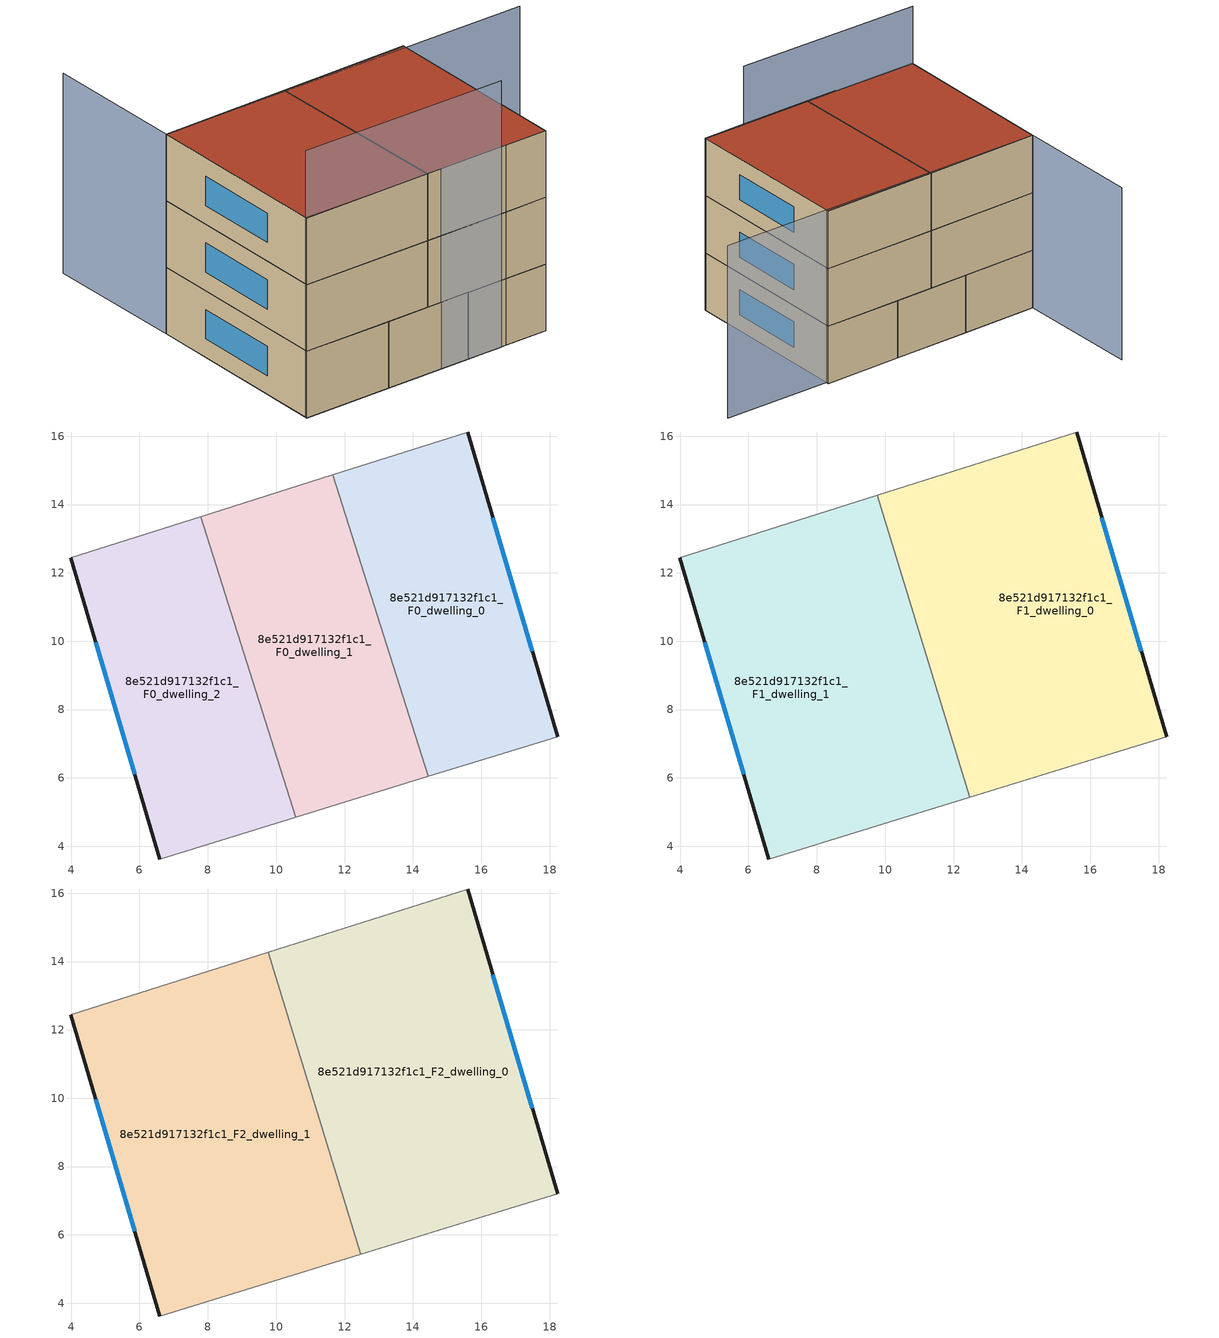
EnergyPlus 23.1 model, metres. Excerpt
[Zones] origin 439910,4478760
8e521d917132f1c1_F0_dwelling_0
 floor ground (EU_floor_Construction): 18.23,7.2 15.6,16.12 11.66,14.87 14.46,6.04 16.28,6.6 z0
 wall outside (EU_wall_Construction): 15.6,16.12 18.23,7.2 z0:3
 wall to 8e521d917132f1c1_F0_dwelling_1 (EU_wall_Construction): 14.46,6.04 11.66,14.87 z0:3
 wall adiabatic (EU_wall_Construction): 11.66,14.87 15.6,16.12 / 18.23,7.2 16.28,6.6 14.46,6.04 z0:3
 window (EU_Window_Construction): 16.34,13.62 17.49,9.7 z0.84:2.16
8e521d917132f1c1_F0_dwelling_1
 floor ground (EU_floor_Construction): 14.46,6.04 11.66,14.87 7.79,13.65 10.58,4.85 z0
 wall adiabatic (EU_wall_Construction): 14.46,6.04 10.58,4.85 / 7.79,13.65 11.66,14.87 z0:3
 wall to 8e521d917132f1c1_F0_dwelling_2 (EU_wall_Construction): 10.58,4.85 7.79,13.65 z0:3
8e521d917132f1c1_F0_dwelling_2
 floor ground (EU_floor_Construction): 10.58,4.85 7.79,13.65 4,12.44 6.6,3.63 z0
 wall outside (EU_wall_Construction): 6.6,3.63 4,12.44 z0:3
 wall adiabatic (EU_wall_Construction): 10.58,4.85 6.6,3.63 / 4,12.44 7.79,13.65 z0:3
 window (EU_Window_Construction): 5.87,6.1 4.73,9.97 z0.84:2.16
8e521d917132f1c1_F1_dwelling_0
 floor to 8e521d917132f1c1_F0_dwelling_0 (EU_floor_Construction): 18.23,7.2 15.6,16.12 11.66,14.87 14.46,6.04 16.28,6.6 z3
 floor to 8e521d917132f1c1_F0_dwelling_1 (EU_floor_Construction): 14.46,6.04 11.66,14.87 9.77,14.27 12.48,5.44 z3
 wall outside (EU_wall_Construction): 15.6,16.12 18.23,7.2 z3:6
 wall to 8e521d917132f1c1_F1_dwelling_1 (EU_wall_Construction): 12.48,5.44 9.77,14.27 z3:6
 wall adiabatic (EU_wall_Construction): 9.77,14.27 15.6,16.12 / 18.23,7.2 16.28,6.6 12.48,5.44 z3:6
 window (EU_Window_Construction): 16.34,13.62 17.49,9.7 z3.84:5.16
8e521d917132f1c1_F1_dwelling_1
 floor to 8e521d917132f1c1_F0_dwelling_1 (EU_floor_Construction): 12.48,5.44 9.77,14.27 7.79,13.65 10.58,4.85 z3
 floor to 8e521d917132f1c1_F0_dwelling_2 (EU_floor_Construction): 10.58,4.85 7.79,13.65 4,12.44 6.6,3.63 z3
 wall outside (EU_wall_Construction): 6.6,3.63 4,12.44 z3:6
 wall adiabatic (EU_wall_Construction): 12.48,5.44 6.6,3.63 / 4,12.44 9.77,14.27 z3:6
 window (EU_Window_Construction): 5.87,6.1 4.73,9.97 z3.84:5.16
8e521d917132f1c1_F2_dwelling_0
 floor to 8e521d917132f1c1_F1_dwelling_0 (EU_floor_Construction): 18.23,7.2 15.6,16.12 9.77,14.27 12.48,5.44 16.28,6.6 z6
 wall outside (EU_wall_Construction): 15.6,16.12 18.23,7.2 z6:9
 wall to 8e521d917132f1c1_F2_dwelling_1 (EU_wall_Construction): 12.48,5.44 9.77,14.27 z6:9
 wall adiabatic (EU_wall_Construction): 9.77,14.27 15.6,16.12 / 18.23,7.2 16.28,6.6 12.48,5.44 z6:9
 window (EU_Window_Construction): 16.34,13.62 17.49,9.7 z6.84:8.16
 roof outside (EU_roof_Construction): 15.6,16.12 18.23,7.2 16.28,6.6 12.48,5.44 9.77,14.27 z9
8e521d917132f1c1_F2_dwelling_1
 floor to 8e521d917132f1c1_F1_dwelling_1 (EU_floor_Construction): 12.48,5.44 9.77,14.27 4,12.44 6.6,3.63 z6
 wall outside (EU_wall_Construction): 6.6,3.63 4,12.44 z6:9
 wall adiabatic (EU_wall_Construction): 12.48,5.44 6.6,3.63 / 4,12.44 9.77,14.27 z6:9
 window (EU_Window_Construction): 5.87,6.1 4.73,9.97 z6.84:8.16
 roof outside (EU_roof_Construction): 9.77,14.27 12.48,5.44 6.6,3.63 4,12.44 z9
shading: 6.57,3.7 16.06,6.5 z0:12; 21.17,17.64 4,12.44 / 4,12.44 2.07,18.82 z0:9
[Building]
EU S2 Campaign: North Axis=0; Terrain=City; Solar Distribution=FullExterior
[Site:Location]
Madrid: Latitude=40.5; Longitude=-3.5; Time Zone=1; Elevation=609
[SizingPeriod:WeatherFileDays]
AnnualSizingPeriod: Begin Month=1; Begin Day of Month=1; End Month=12; End Day of Month=31; Day of Week for Start Day=Monday; Use Weather File Daylight Saving Period=No; Use Weather File Rain and Snow Indicators=No
[MATERIAL]
EU_InternalMass_Material: Roughness=MediumRough; Thickness=0.1; Conductivity=1; Density=1800; Specific Heat=900; Thermal Absorptance=0.9; Solar Absorptance=0.7; Visible Absorptance=0.7
[MATERIAL:NOMASS] Roughness=MediumRough; Thermal Absorptance=0.9; Solar Absorptance=0.7; Visible Absorptance=0.7
Name | Thermal Resistance
EU_wall_NoMass; EU_roof_NoMass | 2.16768
EU_floor_NoMass | 1.14339
[WINDOWMATERIAL:SIMPLEGLAZINGSYSTEM]
EU_Window_SimpleGlazing: UFactor=3.23888; Solar Heat Gain Coefficient=0.85; Visible Transmittance=0.85
[CONSTRUCTION]
EU_wall_Construction: EU_wall_NoMass
EU_roof_Construction: EU_roof_NoMass
EU_floor_Construction: EU_floor_NoMass
EU_InternalMass_Construction: EU_InternalMass_Material
EU_Window_Construction: EU_Window_SimpleGlazing
[ZONE] Type=1; Multiplier=1; Ceiling Height=autocalculate; Floor Area=autocalculate; Part of Total Floor Area=Yes
Name | Volume
8e521d917132f1c1_F0_dwelling_0 | 112.51
8e521d917132f1c1_F1_dwelling_0; 8e521d917132f1c1_F2_dwelling_0 | 168.771
8e521d917132f1c1_F0_dwelling_1 | 112.52
8e521d917132f1c1_F1_dwelling_1; 8e521d917132f1c1_F2_dwelling_1 | 168.769
8e521d917132f1c1_F0_dwelling_2 | 112.517
[INTERNALMASS] Construction=EU_InternalMass_Construction
Name | Zone or ZoneList | Surface Area
8e521d917132f1c1_F0_dwelling_0_EU_InternalMass | 8e521d917132f1c1_F0_dwelling_0 | 37.5034
8e521d917132f1c1_F0_dwelling_1_EU_InternalMass | 8e521d917132f1c1_F0_dwelling_1 | 37.5067
8e521d917132f1c1_F0_dwelling_2_EU_InternalMass | 8e521d917132f1c1_F0_dwelling_2 | 37.5056
8e521d917132f1c1_F1_dwelling_0_EU_InternalMass | 8e521d917132f1c1_F1_dwelling_0 | 56.2569
8e521d917132f1c1_F1_dwelling_1_EU_InternalMass | 8e521d917132f1c1_F1_dwelling_1 | 56.2565
8e521d917132f1c1_F2_dwelling_0_EU_InternalMass | 8e521d917132f1c1_F2_dwelling_0 | 56.2569
8e521d917132f1c1_F2_dwelling_1_EU_InternalMass | 8e521d917132f1c1_F2_dwelling_1 | 56.2565
[OTHEREQUIPMENT] Fuel Type=Electricity; Design Level Calculation Method=Watts/Area; Power per Zone Floor Area=1; Fraction Latent=0; Fraction Radiant=0; Fraction Lost=0; Carbon Dioxide Generation Rate=0; EndUse Subcategory=EU_Step8_InternalGains
Name | Zone or ZoneList or Space or SpaceList | Schedule
EU_Step8_InternalGain_8e521d917132f1c1_F0_dwelling_0_f000 | 8e521d917132f1c1_F0_dwelling_0 | EU_Step8_GainSchedule_8e521d917132f1c1_F0_dwelling_0_f000
EU_Step8_InternalGain_8e521d917132f1c1_F0_dwelling_1_f000 | 8e521d917132f1c1_F0_dwelling_1 | EU_Step8_GainSchedule_8e521d917132f1c1_F0_dwelling_1_f000
EU_Step8_InternalGain_8e521d917132f1c1_F0_dwelling_2_f000 | 8e521d917132f1c1_F0_dwelling_2 | EU_Step8_GainSchedule_8e521d917132f1c1_F0_dwelling_2_f000
EU_Step8_InternalGain_8e521d917132f1c1_F1_dwelling_0_f000 | 8e521d917132f1c1_F1_dwelling_0 | EU_Step8_GainSchedule_8e521d917132f1c1_F1_dwelling_0_f000
EU_Step8_InternalGain_8e521d917132f1c1_F1_dwelling_1_f000 | 8e521d917132f1c1_F1_dwelling_1 | EU_Step8_GainSchedule_8e521d917132f1c1_F1_dwelling_1_f000
EU_Step8_InternalGain_8e521d917132f1c1_F2_dwelling_0_f000 | 8e521d917132f1c1_F2_dwelling_0 | EU_Step8_GainSchedule_8e521d917132f1c1_F2_dwelling_0_f000
EU_Step8_InternalGain_8e521d917132f1c1_F2_dwelling_1_f000 | 8e521d917132f1c1_F2_dwelling_1 | EU_Step8_GainSchedule_8e521d917132f1c1_F2_dwelling_1_f000
[ZONEVENTILATION:DESIGNFLOWRATE] Schedule=EU_AlwaysOn; Design Flow Rate Calculation Method=AirChanges/Hour; Air Changes per Hour=0.480546; Ventilation Type=Natural; Fan Pressure Rise=0; Fan Total Efficiency=1; Constant Term Coefficient=1; Temperature Term Coefficient=0; Velocity Term Coefficient=0; Velocity Squared Term Coefficient=0; Minimum Indoor Temperature=-100; Maximum Indoor Temperature=100; Delta Temperature=-100; Minimum Outdoor Temperature=-100; Maximum Outdoor Temperature=100; Maximum Wind Speed=40
Name | Zone or ZoneList or Space or SpaceList
EU_ConstantAir_8e521d917132f1c1_F0_dwelling_0 | 8e521d917132f1c1_F0_dwelling_0
EU_ConstantAir_8e521d917132f1c1_F0_dwelling_1 | 8e521d917132f1c1_F0_dwelling_1
EU_ConstantAir_8e521d917132f1c1_F0_dwelling_2 | 8e521d917132f1c1_F0_dwelling_2
EU_ConstantAir_8e521d917132f1c1_F1_dwelling_0 | 8e521d917132f1c1_F1_dwelling_0
EU_ConstantAir_8e521d917132f1c1_F1_dwelling_1 | 8e521d917132f1c1_F1_dwelling_1
EU_ConstantAir_8e521d917132f1c1_F2_dwelling_0 | 8e521d917132f1c1_F2_dwelling_0
EU_ConstantAir_8e521d917132f1c1_F2_dwelling_1 | 8e521d917132f1c1_F2_dwelling_1
[HVACTEMPLATE:THERMOSTAT] Constant Heating Setpoint=20; Constant Cooling Setpoint=50
EU_HeatOnly_8e521d917132f1c1_F0_dwelling_0; EU_HeatOnly_8e521d917132f1c1_F0_dwelling_1; EU_HeatOnly_8e521d917132f1c1_F0_dwelling_2; EU_HeatOnly_8e521d917132f1c1_F1_dwelling_0; EU_HeatOnly_8e521d917132f1c1_F1_dwelling_1; EU_HeatOnly_8e521d917132f1c1_F2_dwelling_0; EU_HeatOnly_8e521d917132f1c1_F2_dwelling_1
[HVACTEMPLATE:ZONE:IDEALLOADSAIRSYSTEM] System Availability Schedule=EU_AlwaysOn; Maximum Heating Supply Air Temperature=50; Minimum Cooling Supply Air Temperature=13; Maximum Heating Supply Air Humidity Ratio=0.0156; Minimum Cooling Supply Air Humidity Ratio=0.0077; Heating Limit=NoLimit; Cooling Limit=NoLimit; Heating Availability Schedule=EU_AlwaysOn; Cooling Availability Schedule=EU_CoolingOff; Dehumidification Control Type=ConstantSensibleHeatRatio; Cooling Sensible Heat Ratio=0.7; Dehumidification Setpoint=60; Humidification Control Type=None; Humidification Setpoint=30; Outdoor Air Method=None; Outdoor Air Flow Rate per Person=0.00944; Outdoor Air Flow Rate per Zone Floor Area=0; Outdoor Air Flow Rate per Zone=0; Demand Controlled Ventilation Type=None; Outdoor Air Economizer Type=NoEconomizer; Heat Recovery Type=None; Sensible Heat Recovery Effectiveness=0.7; Latent Heat Recovery Effectiveness=0.65
Name | Template Thermostat
8e521d917132f1c1_F0_dwelling_0 | EU_HeatOnly_8e521d917132f1c1_F0_dwelling_0
8e521d917132f1c1_F0_dwelling_1 | EU_HeatOnly_8e521d917132f1c1_F0_dwelling_1
8e521d917132f1c1_F0_dwelling_2 | EU_HeatOnly_8e521d917132f1c1_F0_dwelling_2
8e521d917132f1c1_F1_dwelling_0 | EU_HeatOnly_8e521d917132f1c1_F1_dwelling_0
8e521d917132f1c1_F1_dwelling_1 | EU_HeatOnly_8e521d917132f1c1_F1_dwelling_1
8e521d917132f1c1_F2_dwelling_0 | EU_HeatOnly_8e521d917132f1c1_F2_dwelling_0
8e521d917132f1c1_F2_dwelling_1 | EU_HeatOnly_8e521d917132f1c1_F2_dwelling_1
[SIZING:ZONE] Zone Cooling Design Supply Air Temperature Input Method=SupplyAirTemperature; Zone Cooling Design Supply Air Temperature=13; Zone Heating Design Supply Air Temperature Input Method=SupplyAirTemperature; Zone Heating Design Supply Air Temperature=50; Zone Cooling Design Supply Air Humidity Ratio=0.008; Zone Heating Design Supply Air Humidity Ratio=0.008; Cooling Design Air Flow Method=DesignDay; Cooling Design Air Flow Rate=0; Cooling Minimum Air Flow per Zone Floor Area=0.000762; Cooling Minimum Air Flow=0; Cooling Minimum Air Flow Fraction=0.2; Heating Design Air Flow Method=DesignDay; Heating Design Air Flow Rate=0; Heating Maximum Air Flow per Zone Floor Area=0.002032; Heating Maximum Air Flow=0.141576; Heating Maximum Air Flow Fraction=0.3; Account for Dedicated Outdoor Air System=No; Dedicated Outdoor Air System Control Strategy=NeutralSupplyAir; Dedicated Outdoor Air Low Setpoint Temperature for Design=autosize; Dedicated Outdoor Air High Setpoint Temperature for Design=autosize; Zone Load Sizing Method=Sensible Load Only No Latent Load; Zone Latent Cooling Design Supply Air Humidity Ratio Input Method=HumidityRatioDifference; Zone Cooling Design Supply Air Humidity Ratio Difference=0.005; Zone Latent Heating Design Supply Air Humidity Ratio Input Method=HumidityRatioDifference; Zone Humidification Design Supply Air Humidity Ratio Difference=0.005
8e521d917132f1c1_F0_dwelling_0; 8e521d917132f1c1_F0_dwelling_1; 8e521d917132f1c1_F0_dwelling_2; 8e521d917132f1c1_F1_dwelling_0; 8e521d917132f1c1_F1_dwelling_1; 8e521d917132f1c1_F2_dwelling_0; 8e521d917132f1c1_F2_dwelling_1
[SCHEDULE:CONSTANT]
Name | Hourly Value
EU_AlwaysOn | 1
EU_CoolingOff | 0
[SCHEDULE:FILE] Column Number=1; Rows to Skip at Top=0; Number of Hours of Data=8760; Column Separator=Comma; Interpolate to Timestep=No; Minutes per Item=60; Adjust Schedule for Daylight Savings=Yes
Name | File
EU_Step8_GainSchedule_8e521d917132f1c1_F0_dwelling_0_f000 | ../../schedules/8e521d917132f1c1/8e521d917132f1c1_F0_dwelling_0_f000_gain.csv
EU_Step8_GainSchedule_8e521d917132f1c1_F0_dwelling_1_f000 | ../../schedules/8e521d917132f1c1/8e521d917132f1c1_F0_dwelling_1_f000_gain.csv
EU_Step8_GainSchedule_8e521d917132f1c1_F0_dwelling_2_f000 | ../../schedules/8e521d917132f1c1/8e521d917132f1c1_F0_dwelling_2_f000_gain.csv
EU_Step8_GainSchedule_8e521d917132f1c1_F1_dwelling_0_f000 | ../../schedules/8e521d917132f1c1/8e521d917132f1c1_F1_dwelling_0_f000_gain.csv
EU_Step8_GainSchedule_8e521d917132f1c1_F1_dwelling_1_f000 | ../../schedules/8e521d917132f1c1/8e521d917132f1c1_F1_dwelling_1_f000_gain.csv
EU_Step8_GainSchedule_8e521d917132f1c1_F2_dwelling_0_f000 | ../../schedules/8e521d917132f1c1/8e521d917132f1c1_F2_dwelling_0_f000_gain.csv
EU_Step8_GainSchedule_8e521d917132f1c1_F2_dwelling_1_f000 | ../../schedules/8e521d917132f1c1/8e521d917132f1c1_F2_dwelling_1_f000_gain.csv
